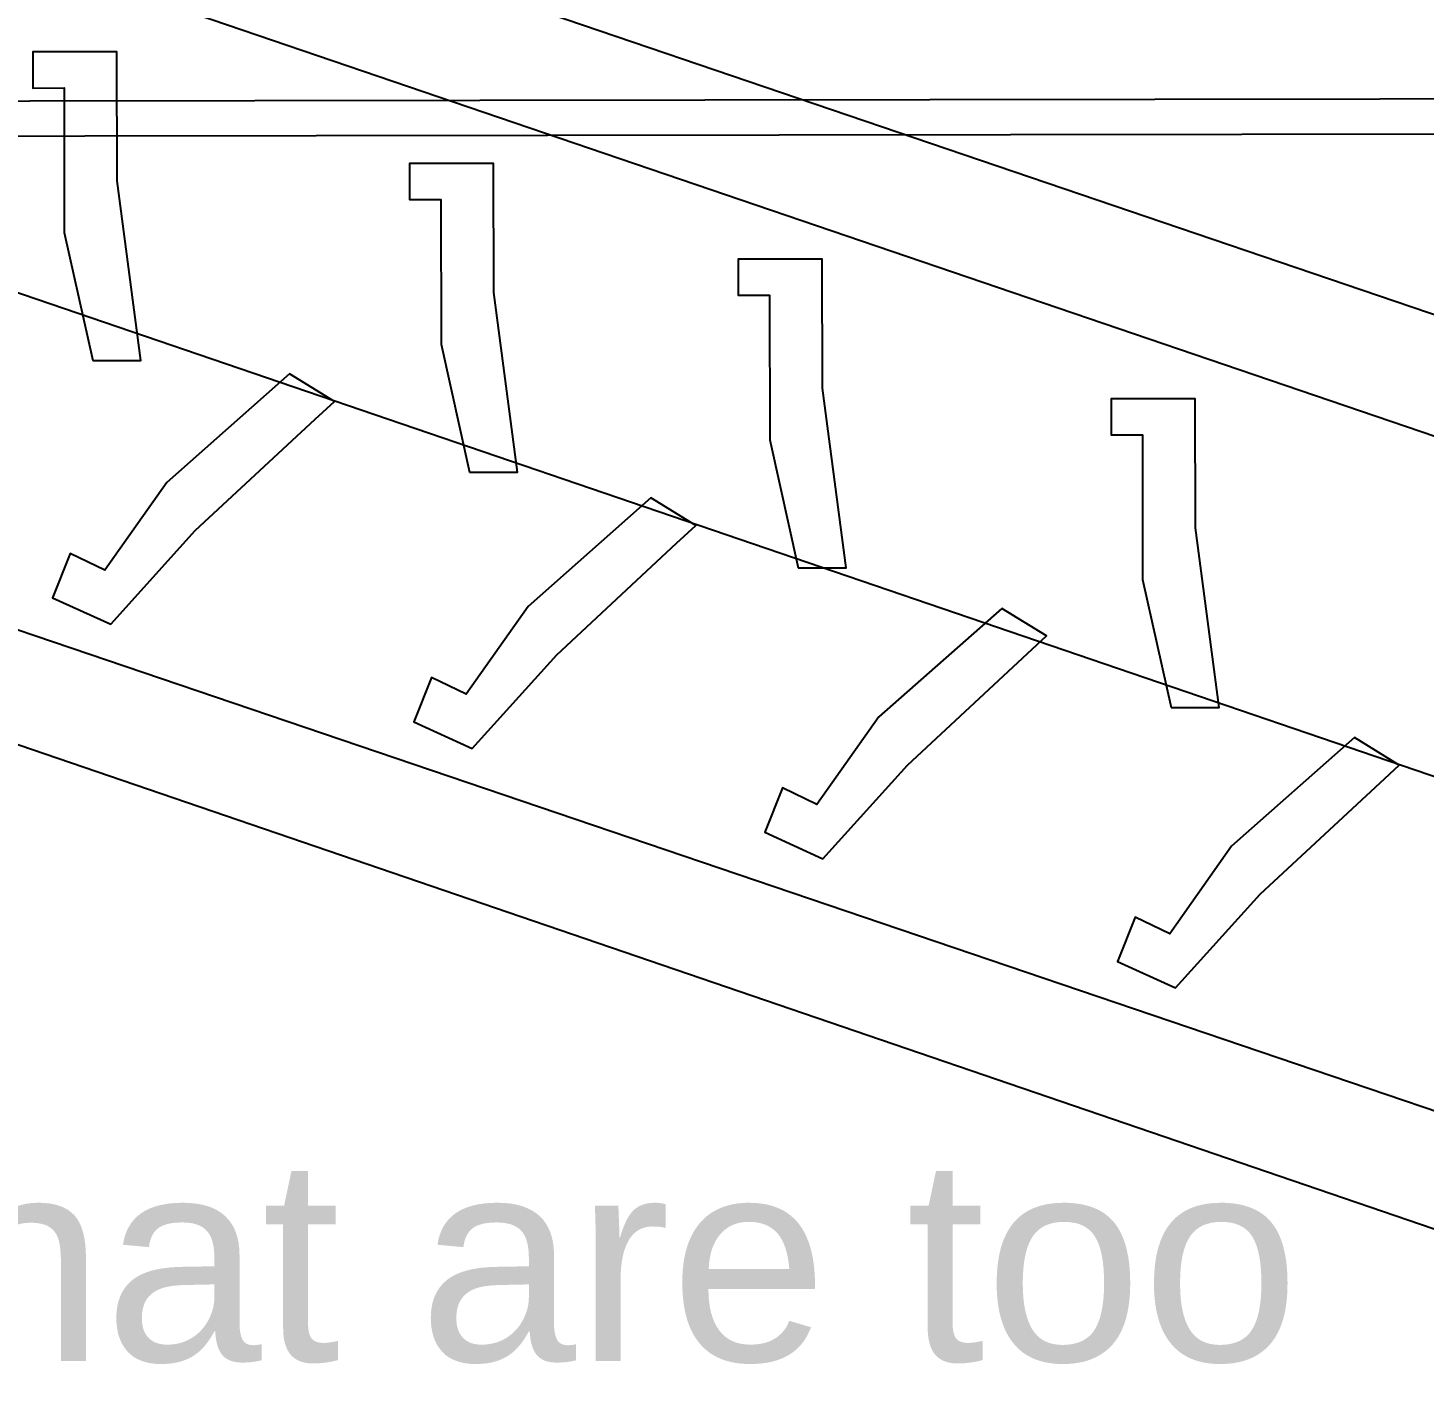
# Model space of a CAD drawing. Header units: millimetres. Extents: x 3191 to 879702, y -27549 to 222194.
# Drawn here: x 650000 to 652069, y 886 to 2894 of the extents above; entities that cross this region are included whole.
import ezdxf
from ezdxf import colors
from ezdxf.entities.mleader import LeaderData, LeaderLine
from ezdxf.math import Vec2, Vec3

# ---------------------------------------------------------------- set-up
doc = ezdxf.new("R2010")
doc.units = ezdxf.units.MM
doc.header["$MEASUREMENT"] = 0
doc.layers.add('Flow', color=20, linetype='Continuous')
doc.layers.add('Giant', color=31, linetype='Continuous')
doc.styles.get("Standard").update_dxf_attribs({"font": 'arial.ttf'})

msp = doc.modelspace()

# ---------------------------------------------------------------- linework, layer by layer
at = {"layer": 'Giant'}
for points in [[(636736.90929, 4176.02808), (636739.07726, 2668.4841), (636969.64973, 2668.81568), (636969.58319, 2715.08284), (645242.74674, 2726.98036), (645700.58135, 2727.63876), (646207.74216, 2728.3681), (646211.03169, 440.93643), (648006.42606, 443.51836), (648003.06075, 2783.64876), (653669.16602, 2791.7971), (653667.29245, 4094.62168), (648153.08656, 4086.69178), (648152.61921, 4411.67466), (646068.35775, 4408.67731), (646068.67786, 4186.08752), (637007.35137, 4173.05656), (637007.27994, 4222.72867), (636737.78179, 4222.34111), (636736.90929, 4176.02808)], [(647378.16363, 2723.66922), (647846.95788, 3910.59619), (658048.50071, 442.09221), (658080.12185, 525.88165), (658320.29469, 445.93253), (657867.82742, -936.12633), (657651.98176, -875.59273), (657682.13409, -798.94912), (647378.16363, 2723.66922)], [(657537.89745, -560.58751), (657840.69955, 328.8069), (647966.02077, 3692.60582), (647634.86112, 2800.90066), (657537.89745, -560.58751)], [(650096.3745, 2401.81077), (650167.32348, 2401.9128), (650132.1938, 2668.18277), (650131.91905, 2859.23789), (650007.39442, 2859.05882), (650007.47142, 2805.51442), (650053.79252, 2805.58103), (650054.10059, 2591.35895), (650096.3745, 2401.81077)], [(646371.27291, 2819.60223), (646655.04537, 2820.01032), (646655.17541, 2729.59017), (652827.47891, 2738.46647)], [(650654.60303, 2236.4609), (650725.55202, 2236.56293), (650690.42233, 2502.8329), (650690.14758, 2693.88802), (650565.62296, 2693.70895), (650565.69996, 2640.16455), (650612.02105, 2640.23116), (650612.32912, 2426.00908), (650654.60303, 2236.4609)], [(651141.5667, 2094.75418), (651212.51568, 2094.85621), (651177.386, 2361.12617), (651177.11125, 2552.1813), (651052.58662, 2552.00222), (651052.66363, 2498.45783), (651098.98472, 2498.52444), (651099.29279, 2284.30235), (651141.5667, 2094.75418)], [(650387.92369, 2381.95613), (650205.80472, 2221.261), (650114.07697, 2091.34041), (650062.97777, 2116.05852), (650036.80084, 2050.39214), (650122.92598, 2011.1254), (650248.21392, 2149.86255), (650425.95981, 2314.91328), (650454.17038, 2341.10896), (650387.92369, 2381.95613)], [(651693.93865, 1887.84659), (651764.88764, 1887.94862), (651729.75796, 2154.21859), (651729.48321, 2345.27372), (651604.95858, 2345.09464), (651605.03558, 2291.55024), (651651.35668, 2291.61686), (651651.66474, 2077.39477), (651693.93865, 1887.84659)], [(650923.28804, 2198.23561), (650741.16906, 2037.54048), (650649.44132, 1907.61989), (650598.34212, 1932.338), (650572.16518, 1866.67162), (650658.29032, 1827.40488), (650783.57827, 1966.14203), (650961.32416, 2131.19276), (650989.53473, 2157.38844), (650923.28804, 2198.23561)], [(651442.94036, 2034.69964), (651260.82138, 1874.00452), (651169.09364, 1744.08393), (651117.99444, 1768.80204), (651091.81751, 1703.13565), (651177.94265, 1663.86891), (651303.23059, 1802.60607), (651480.97648, 1967.6568), (651509.18705, 1993.85248), (651442.94036, 2034.69964)], [(651965.56744, 1843.30523), (651783.44846, 1682.61011), (651691.72072, 1552.68952), (651640.62152, 1577.40763), (651614.44458, 1511.74124), (651700.56972, 1472.4745), (651825.85767, 1611.21166), (652003.60356, 1776.26239), (652031.81412, 1802.45807), (651965.56744, 1843.30523)]]:
    msp.add_lwpolyline(points, dxfattribs=at)

# ---------------------------------------------------------------- texts
at = {"insert": (648716.27891, 1219.67799), "char_height": 300, "attachment_point": 1}
msp.add_mtext('Tires that are too\\Plarge get filtered and\\Pput back in Giant', dxfattribs=at)

# ---------------------------------------------------------------- leaders
at = {"layer": 'Flow'}
ml = msp.add_multileader_mtext('Standard', dxfattribs=at)
ml.set_content('', color=256)
ml.set_leader_properties(linetype='ByLayer', lineweight=-1)
ml.build(insert=Vec2(0, 0))
ml.multileader.update_dxf_attribs({"dogleg_length": 0.36, "arrow_head_size": 1000})
ctx = ml.context
ctx.base_point, ctx.char_height, ctx.arrow_head_size, ctx.landing_gap_size, ctx.plane_origin = Vec3(657377.85158, -21.71554), 0.18, 1000, 0.09, Vec3(666901.35605, 7972.58527)
notes = []
notes.append((ctx, [(0, (1, 1, 0), (657377.49158, -21.71554), (1, 0), 0.36, [(0, [(647683.45208, 3288.1856)], 0, [])])]))
ctx.mtext.insert, ctx.mtext.flow_direction = Vec3(657377.94158, -21.62554), 5
for ctx, leaders in notes:
    for number, flags, end, landing, length, lines in leaders:
        leader = LeaderData()
        leader.index, (leader.has_last_leader_line, leader.has_dogleg_vector, leader.attachment_direction) = number, flags
        leader.last_leader_point, leader.dogleg_vector, leader.dogleg_length = Vec3(end), Vec3(landing), length
        for number, points, colour, breaks in lines:
            line = LeaderLine()
            line.index, line.vertices, line.color, line.breaks = number, Vec3.list(points), colors.encode_raw_color(colour), breaks
            leader.lines.append(line)
        ctx.leaders.append(leader)

doc.saveas('drawing.dxf')
